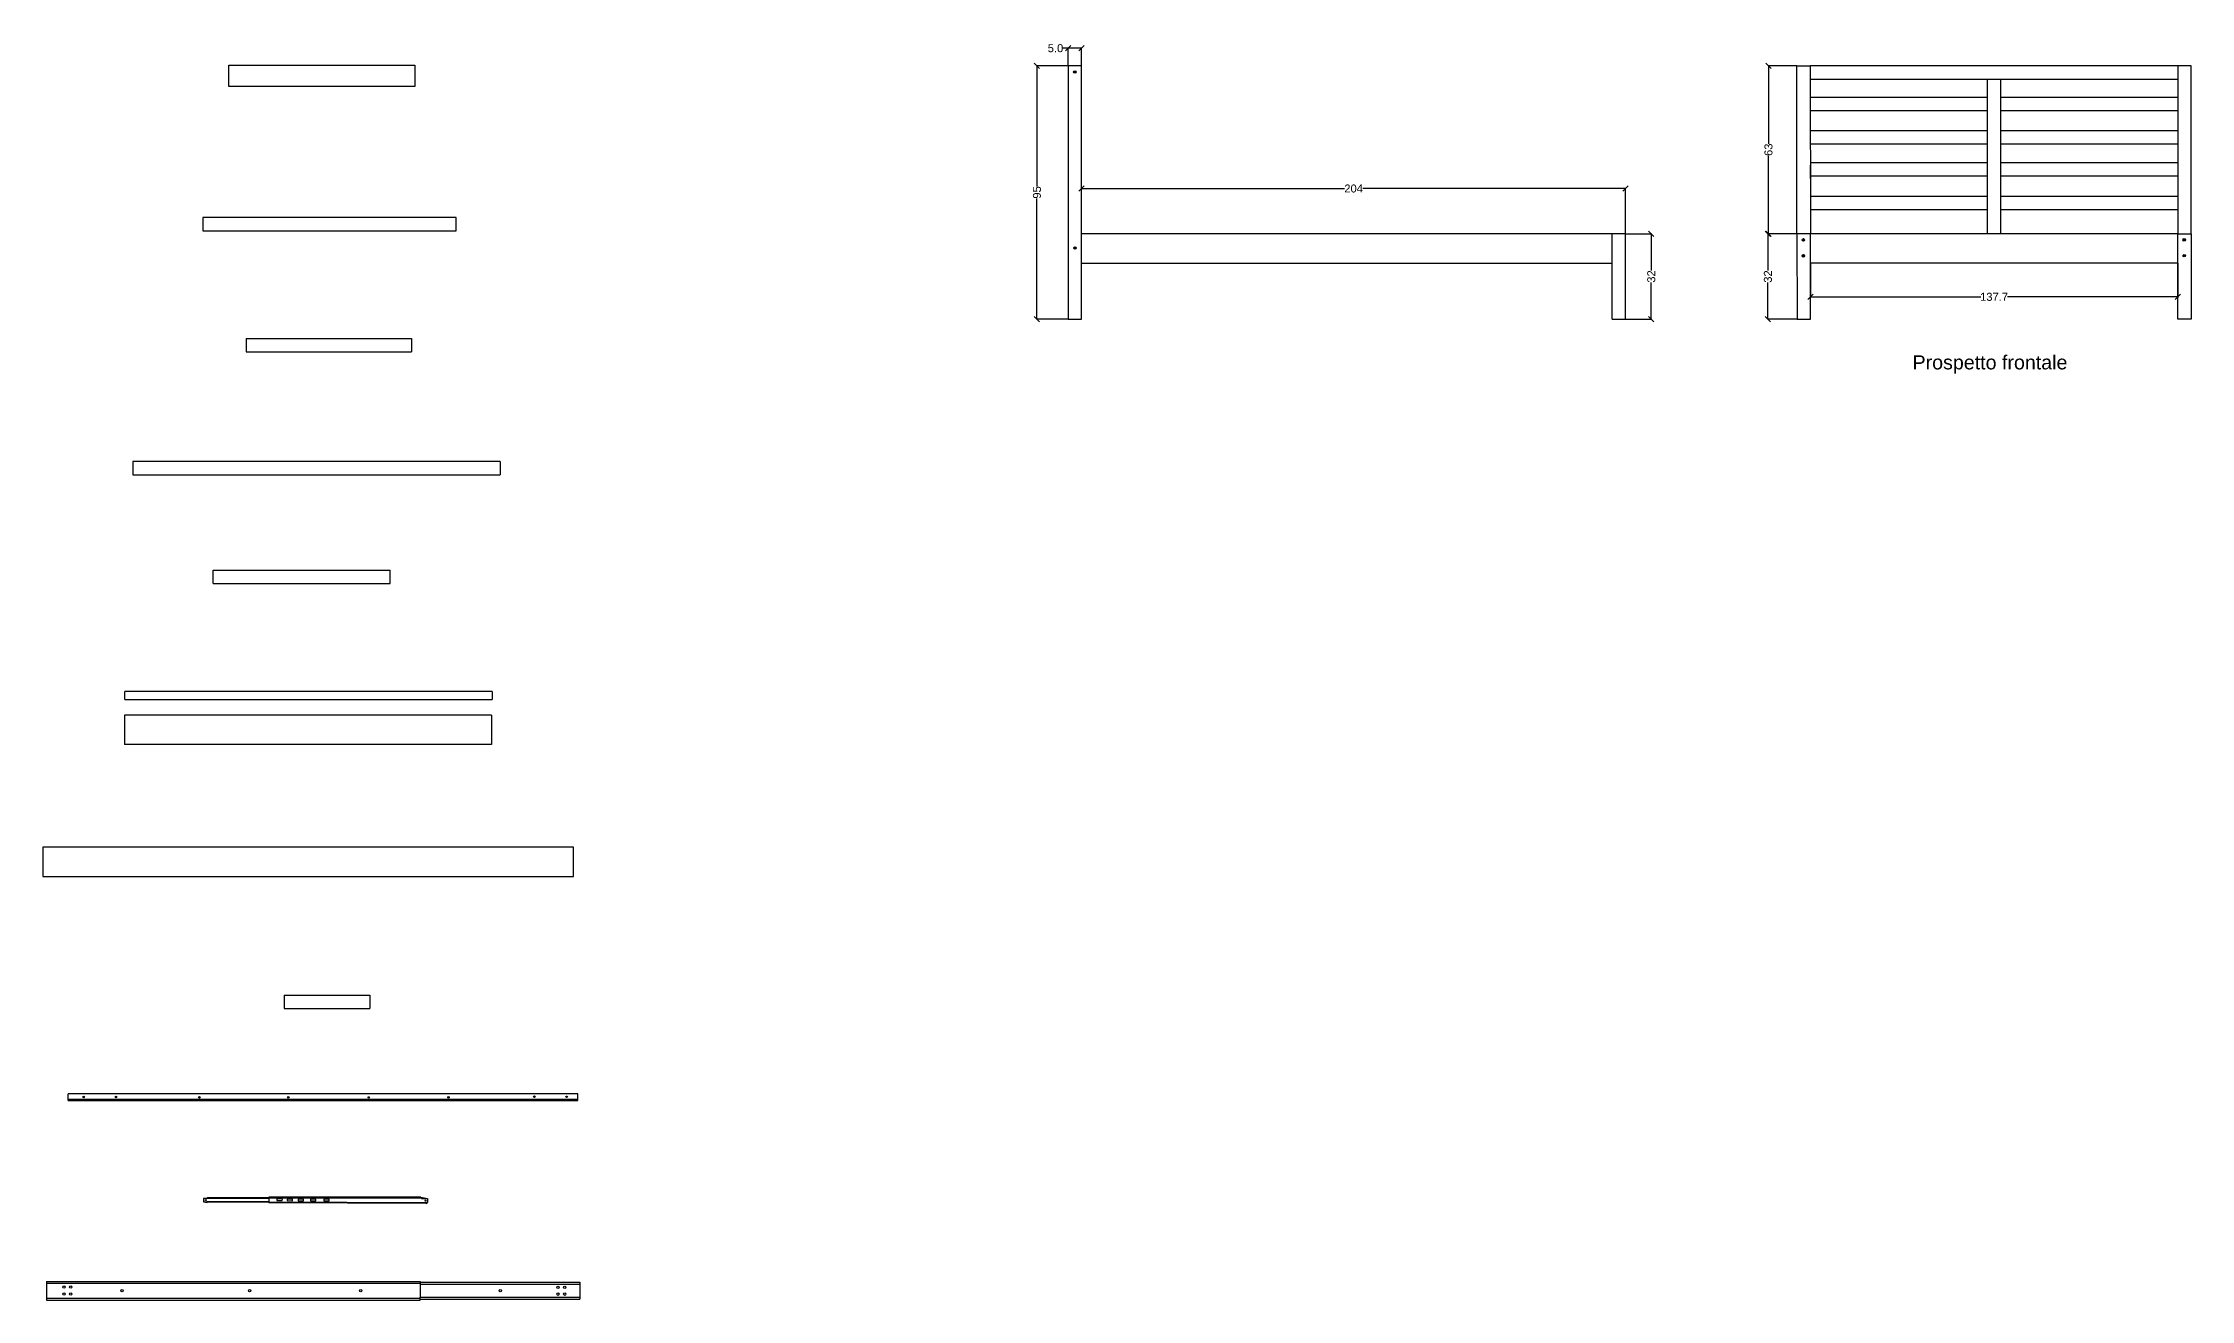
# Model space of a CAD drawing. Header units: centimetres. Extents: x -363 to 1254, y -305 to 549.
# Drawn here: x -363 to 443, y -305 to 166 of the extents above; entities that cross this region are included whole.
import ezdxf

# ---------------------------------------------------------------- set-up
doc = ezdxf.new("R2010")
doc.units = ezdxf.units.CM
doc.header["$MEASUREMENT"] = 0
for name, color, linetype in [('A-furn', 8, 'Continuous'), ('anno', 5, 'Continuous'), ('viti', 3, 'Continuous'), ('viti e cerniere', 3, 'Continuous')]:
    doc.layers.add(name, color=color, linetype=linetype)
doc.styles.get("Standard").update_dxf_attribs({"font": 'Arial.ttf'})
doc.dimstyles.get("Standard").update_dxf_attribs({"dimtxt": 3, "dimasz": 2, "dimexe": 0.18, "dimexo": 0.0625, "dimgap": 0.09, "dimtad": 0, "dimdec": 1, "dimzin": 0, "dimdsep": 46, "dimtxsty": 'Standard', "dimblk": 'OBLIQUE', "dimblk1": 'OBLIQUE', "dimblk2": 'OBLIQUE', "dimcen": 0.09, "dimadec": 0, "dimazin": 0, "dimtfac": 1, "dimtdec": 1, "dimtofl": 0, "dimtmove": 0, "dimatfit": 3, "dimldrblk": 'OBLIQUE', "dimfxl": 1, "dimtolj": 1, "dimtzin": 0, "dimarcsym": 0})

# ---------------------------------------------------------------- blocks, each defined once
blk = doc.blocks.new('_Oblique')
at = {"color": 0, "linetype": 'ByBlock', "lineweight": -2}
blk.add_line((-0.5, -0.5), (0.5, 0.5), dxfattribs=at)
blk = doc.blocks.new('*D26')
at = {"layer": 'anno', "color": 0, "lineweight": -2, "transparency": 16777216}
for p, q in [((21.64, 157.26), (9.78, 157.26)), ((9.96, 157.26), (9.96, 111.98)), ((9.96, 62.26), (9.96, 107.54)), ((21.64, 62.26), (9.78, 62.26))]:
    blk.add_line(p, q, dxfattribs=at)
at = {"layer": 'Defpoints', "color": 0, "transparency": 16777216}
for p in [(21.7, 157.26), (9.96, 62.26), (21.7, 62.26)]:
    blk.add_point(p, dxfattribs=at)
at = {"layer": 'anno', "color": 0, "lineweight": -2, "transparency": 16777216, "xscale": 2, "yscale": 2, "zscale": 2}
for p, rotation in [((9.96, 157.26), 90), ((9.96, 62.26), 270)]:
    blk.add_blockref('_Oblique', p, dxfattribs=dict(at, rotation=rotation))
at = {"layer": 'anno', "color": 0, "transparency": 16777216, "insert": (9.96, 109.76), "char_height": 3, "attachment_point": 5, "rotation": 90}
blk.add_mtext('\\A1;95', dxfattribs=at)
blk = doc.blocks.new('*D27')
at = {"layer": 'anno', "color": 0, "lineweight": -2, "transparency": 16777216}
for p, q in [((21.7, 163.81), (19.7, 163.81)), ((21.7, 157.32), (21.7, 163.99)), ((26.7, 163.81), (21.7, 163.81)), ((26.7, 157.32), (26.7, 163.99))]:
    blk.add_line(p, q, dxfattribs=at)
at = {"layer": 'Defpoints', "color": 0, "transparency": 16777216}
for p in [(21.7, 163.81), (21.7, 157.26), (26.7, 157.26)]:
    blk.add_point(p, dxfattribs=at)
at = {"layer": 'anno', "color": 0, "lineweight": -2, "transparency": 16777216, "xscale": 2, "yscale": 2, "zscale": 2, "rotation": 180}
blk.add_blockref('_Oblique', (21.7, 163.81), dxfattribs=at)
at = {"layer": 'anno', "color": 0, "lineweight": -2, "transparency": 16777216, "xscale": 2, "yscale": 2, "zscale": 2}
blk.add_blockref('_Oblique', (26.7, 163.81), dxfattribs=at)
at = {"layer": 'anno', "color": 0, "transparency": 16777216, "insert": (16.91, 163.81), "char_height": 3, "attachment_point": 5}
blk.add_mtext('\\A1;5.0', dxfattribs=at)
blk = doc.blocks.new('*D28')
at = {"layer": 'anno', "color": 0, "lineweight": -2, "transparency": 16777216}
for p, q in [((26.7, 94.32), (26.7, 111.4)), ((26.7, 111.22), (125.25, 111.22)), ((230.7, 111.22), (132.15, 111.22)), ((230.7, 94.32), (230.7, 111.4))]:
    blk.add_line(p, q, dxfattribs=at)
at = {"layer": 'Defpoints', "color": 0, "transparency": 16777216}
for p in [(26.7, 111.22), (26.7, 94.26), (230.7, 94.26)]:
    blk.add_point(p, dxfattribs=at)
at = {"layer": 'anno', "color": 0, "lineweight": -2, "transparency": 16777216, "xscale": 2, "yscale": 2, "zscale": 2, "rotation": 180}
blk.add_blockref('_Oblique', (26.7, 111.22), dxfattribs=at)
at = {"layer": 'anno', "color": 0, "lineweight": -2, "transparency": 16777216, "xscale": 2, "yscale": 2, "zscale": 2}
blk.add_blockref('_Oblique', (230.7, 111.22), dxfattribs=at)
at = {"layer": 'anno', "color": 0, "transparency": 16777216, "insert": (128.7, 111.22), "char_height": 3, "attachment_point": 5}
blk.add_mtext('\\A1;204', dxfattribs=at)
blk = doc.blocks.new('*D29')
at = {"layer": 'anno', "color": 0, "lineweight": -2, "transparency": 16777216}
for p, q in [((230.76, 94.26), (240.51, 94.26)), ((240.33, 94.26), (240.33, 80.46)), ((240.33, 62.26), (240.33, 76.06)), ((230.76, 62.26), (240.51, 62.26))]:
    blk.add_line(p, q, dxfattribs=at)
at = {"layer": 'Defpoints', "color": 0, "transparency": 16777216}
for p in [(230.7, 94.26), (240.33, 94.26), (230.7, 62.26)]:
    blk.add_point(p, dxfattribs=at)
at = {"layer": 'anno', "color": 0, "lineweight": -2, "transparency": 16777216, "xscale": 2, "yscale": 2, "zscale": 2}
for p, rotation in [((240.33, 94.26), 90), ((240.33, 62.26), 270)]:
    blk.add_blockref('_Oblique', p, dxfattribs=dict(at, rotation=rotation))
at = {"layer": 'anno', "color": 0, "transparency": 16777216, "insert": (240.33, 78.26), "char_height": 3, "attachment_point": 5, "rotation": 90}
blk.add_mtext('\\A1;32', dxfattribs=at)
blk = doc.blocks.new('*D30')
at = {"layer": 'anno', "color": 0, "lineweight": -2, "transparency": 16777216}
for p, q in [((294.84, 157.26), (284.09, 157.26)), ((284.27, 157.26), (284.27, 128.02)), ((284.27, 94.26), (284.27, 123.5)), ((294.84, 94.26), (284.09, 94.26))]:
    blk.add_line(p, q, dxfattribs=at)
at = {"layer": 'Defpoints', "color": 0, "transparency": 16777216}
for p in [(284.27, 157.26), (294.9, 157.26), (294.9, 94.26)]:
    blk.add_point(p, dxfattribs=at)
at = {"layer": 'anno', "color": 0, "lineweight": -2, "transparency": 16777216, "xscale": 2, "yscale": 2, "zscale": 2}
for p, rotation in [((284.27, 157.26), 90), ((284.27, 94.26), 270)]:
    blk.add_blockref('_Oblique', p, dxfattribs=dict(at, rotation=rotation))
at = {"layer": 'anno', "color": 0, "transparency": 16777216, "insert": (284.27, 125.76), "char_height": 3, "attachment_point": 5, "rotation": 90}
blk.add_mtext('\\A1;63', dxfattribs=at)
blk = doc.blocks.new('*D31')
at = {"layer": 'anno', "color": 0, "lineweight": -2, "transparency": 16777216}
for p, q in [((294.84, 94.26), (283.88, 94.26)), ((284.06, 94.26), (284.06, 80.46)), ((284.06, 62.26), (284.06, 76.06)), ((294.93, 62.26), (283.88, 62.26))]:
    blk.add_line(p, q, dxfattribs=at)
at = {"layer": 'Defpoints', "color": 0, "transparency": 16777216}
for p in [(294.9, 94.26), (284.06, 62.26), (294.99, 62.26)]:
    blk.add_point(p, dxfattribs=at)
at = {"layer": 'anno', "color": 0, "lineweight": -2, "transparency": 16777216, "xscale": 2, "yscale": 2, "zscale": 2}
for p, rotation in [((284.06, 94.26), 90), ((284.06, 62.26), 270)]:
    blk.add_blockref('_Oblique', p, dxfattribs=dict(at, rotation=rotation))
at = {"layer": 'anno', "color": 0, "transparency": 16777216, "insert": (284.06, 78.26), "char_height": 3, "attachment_point": 5, "rotation": 90}
blk.add_mtext('\\A1;32', dxfattribs=at)
blk = doc.blocks.new('*D32')
at = {"layer": 'anno', "color": 0, "lineweight": -2, "transparency": 16777216}
for p, q in [((299.99, 83.2), (299.99, 70.44)), ((437.72, 83.2), (437.72, 70.44)), ((299.99, 70.62), (363.85, 70.62)), ((437.72, 70.62), (373.86, 70.62))]:
    blk.add_line(p, q, dxfattribs=at)
at = {"layer": 'Defpoints', "color": 0, "transparency": 16777216}
for p in [(299.99, 83.26), (437.72, 83.26), (299.99, 70.62)]:
    blk.add_point(p, dxfattribs=at)
at = {"layer": 'anno', "color": 0, "lineweight": -2, "transparency": 16777216, "xscale": 2, "yscale": 2, "zscale": 2, "rotation": 180}
blk.add_blockref('_Oblique', (299.99, 70.62), dxfattribs=at)
at = {"layer": 'anno', "color": 0, "lineweight": -2, "transparency": 16777216, "xscale": 2, "yscale": 2, "zscale": 2}
blk.add_blockref('_Oblique', (437.72, 70.62), dxfattribs=at)
at = {"layer": 'anno', "color": 0, "transparency": 16777216, "insert": (368.86, 70.62), "char_height": 3, "attachment_point": 5}
blk.add_mtext('\\A1;137.7', dxfattribs=at)

msp = doc.modelspace()

# ---------------------------------------------------------------- linework, layer by layer
at = {"layer": 'A-furn'}
for p, q in [((-293.11, 157.43), (-223.38, 157.43)), ((-293.11, 149.43), (-293.11, 157.43)), ((-223.38, 157.43), (-223.38, 149.43)), ((21.7, 157.26), (21.7, 62.26)), ((26.7, 157.26), (21.7, 157.26)), ((26.7, 62.26), (26.7, 157.26)), ((294.9, 94.26), (294.9, 157.26)), ((294.9, 157.26), (299.9, 157.26)), ((437.72, 157.26), (299.9, 157.26)), ((299.9, 157.26), (299.99, 94.26)), ((442.72, 157.26), (437.72, 157.26)), ((437.72, 157.26), (437.72, 94.26)), ((442.72, 94.26), (442.72, 157.26)), ((-223.38, 149.43), (-293.11, 149.43)), ((299.91, 152.26), (437.72, 152.26)), ((299.92, 145.45), (366.36, 145.45)), ((366.36, 94.26), (366.36, 152.26)), ((371.36, 94.26), (371.36, 152.26)), ((371.36, 145.45), (437.72, 145.45)), ((299.92, 140.45), (366.36, 140.45)), ((371.36, 140.45), (437.72, 140.45)), ((299.94, 133.03), (366.36, 133.03)), ((299.94, 131.56), (299.94, 126.56)), ((371.36, 133.03), (437.73, 133.03)), ((299.94, 128.03), (366.36, 128.03)), ((299.96, 120.94), (366.36, 120.94)), ((371.36, 128.03), (437.73, 128.03)), ((371.36, 120.94), (437.75, 120.94)), ((299.96, 119.96), (299.96, 114.96)), ((299.96, 115.94), (366.36, 115.94)), ((371.36, 115.94), (437.75, 115.94)), ((299.97, 108.36), (299.98, 103.36)), ((299.98, 108.36), (366.36, 108.36)), ((371.36, 108.36), (437.77, 108.36)), ((-207.83, 100.36), (-302.83, 100.36)), ((-302.83, 100.36), (-302.83, 95.36)), ((-207.83, 95.36), (-207.83, 100.36)), ((299.98, 103.36), (366.36, 103.36)), ((371.36, 103.36), (437.77, 103.36)), ((-302.83, 95.36), (-207.83, 95.36)), ((230.7, 94.26), (26.7, 94.26)), ((225.7, 62.26), (225.7, 94.26)), ((230.7, 62.26), (230.7, 94.26)), ((294.9, 94.26), (294.99, 62.26)), ((299.99, 94.26), (294.9, 94.26)), ((437.72, 94.26), (299.99, 94.26)), ((299.99, 62.26), (299.99, 94.26)), ((437.72, 62.26), (437.72, 94.26)), ((437.72, 94.26), (442.72, 94.26)), ((442.72, 94.26), (442.72, 62.26)), ((26.7, 83.26), (225.7, 83.26)), ((437.72, 83.26), (299.99, 83.26)), ((21.7, 62.26), (26.7, 62.26)), ((225.7, 62.26), (230.7, 62.26)), ((294.99, 62.26), (299.99, 62.26)), ((442.72, 62.26), (437.72, 62.26)), ((-286.53, 55.08), (-224.6, 55.08)), ((-286.53, 55.08), (-286.53, 50.08)), ((-286.53, 50.08), (-224.6, 50.08)), ((-224.6, 55.08), (-224.6, 50.08)), ((-191.28, 8.94), (-329.1, 8.94)), ((-329.1, 8.94), (-329.09, 3.94)), ((-191.28, 8.94), (-191.28, 3.94)), ((-329.09, 3.94), (-191.28, 3.94)), ((-298.96, -31.75), (-232.58, -31.75)), ((-298.96, -36.75), (-298.96, -31.75)), ((-232.58, -36.75), (-232.58, -31.75)), ((-298.96, -36.75), (-232.58, -36.75)), ((-194.3, -77.33), (-332.12, -77.33)), ((-332.12, -80.33), (-332.12, -77.33)), ((-332.12, -80.33), (-194.3, -80.33)), ((-194.3, -77.33), (-194.3, -80.33)), ((-194.54, -86.19), (-332.26, -86.19)), ((-332.26, -86.19), (-332.26, -97.19)), ((-194.54, -86.19), (-194.54, -97.19)), ((-194.54, -97.19), (-332.26, -97.19)), ((-163.78, -135.58), (-362.78, -135.58)), ((-362.78, -135.58), (-362.78, -146.58)), ((-163.78, -146.58), (-163.78, -135.58)), ((-362.78, -146.58), (-163.78, -146.58)), ((-272.27, -191.15), (-240.27, -191.15)), ((-272.27, -191.15), (-272.27, -196.15)), ((-240.27, -191.15), (-240.27, -196.15)), ((-272.27, -196.15), (-240.27, -196.15)), ((-162.23, -228.05), (-353.39, -228.05)), ((-353.39, -230.55), (-353.39, -228.05)), ((-162.23, -230.25), (-353.39, -230.25)), ((-353.39, -230.55), (-162.23, -230.55)), ((-162.23, -230.55), (-162.23, -228.05)), ((-302.57, -267.29), (-301.25, -267.05)), ((-301.55, -267.29), (-302.57, -267.29)), ((-302.57, -267.29), (-302.57, -268.5)), ((-302.57, -268.5), (-301.39, -268.5)), ((-302.57, -268.5), (-301.2, -268.74)), ((-278.02, -267.25), (-301.55, -267.29)), ((-278.02, -268.46), (-301.39, -268.5)), ((-278.02, -267.01), (-301.25, -267.05)), ((-278.02, -268.7), (-301.2, -268.74)), ((-221.14, -266.86), (-278.02, -266.76)), ((-278.02, -266.76), (-278.02, -268.95)), ((-220.82, -267.25), (-278.02, -267.13)), ((-278.02, -268.56), (-219.58, -268.81)), ((-219.26, -269.2), (-278.02, -268.95)), ((-221.14, -266.86), (-218.57, -267.25)), ((-220.82, -267.25), (-218.57, -267.25)), ((-218.57, -268.82), (-219.58, -268.81)), ((-219.26, -269.2), (-218.57, -268.82)), ((-218.57, -267.25), (-218.57, -268.82)), ((-361.5, -298.35), (-221.36, -298.35)), ((-361.5, -298.35), (-361.5, -305.35)), ((-361.5, -299.05), (-221.36, -299.05)), ((-361.5, -304.65), (-221.36, -304.65)), ((-361.5, -305.35), (-221.36, -305.35)), ((-221.36, -298.35), (-221.36, -304.29)), ((-221.36, -298.7), (-161.5, -298.7)), ((-221.36, -299.4), (-161.5, -299.4)), ((-221.36, -304.29), (-161.5, -304.29)), ((-221.36, -304.65), (-221.36, -304.29)), ((-221.36, -305.35), (-221.36, -304.65)), ((-221.36, -304.99), (-161.5, -304.99)), ((-221.36, -304.99), (-221.36, -304.99)), ((-161.5, -298.7), (-161.5, -304.99))]:
    msp.add_line(p, q, dxfattribs=at)
for points in [[(-273.01, -267.5), (-275.03, -267.48), (-275.03, -268.08), (-273.02, -268.1)], [(-269.16, -267.53), (-271.18, -267.51), (-271.18, -268.11), (-269.17, -268.13)], [(-265.05, -267.55), (-267.06, -267.53), (-267.06, -268.13), (-265.05, -268.14)], [(-260.43, -267.57), (-262.45, -267.55), (-262.45, -268.15), (-260.44, -268.16)], [(-255.48, -267.59), (-257.49, -267.57), (-257.5, -268.17), (-255.49, -268.19)]]:
    msp.add_lwpolyline(points, close=True, dxfattribs=at)
at = {"layer": 'viti'}
for points in [[(24.18, 154.74), (24.34, 154.83), (24.34, 155.01), (24.18, 155.1), (24.03, 155.01), (24.03, 154.83)], [(24.22, 88.76), (24.38, 88.85), (24.38, 89.03), (24.22, 89.13), (24.07, 89.03), (24.07, 88.85)], [(297.34, 91.78), (297.49, 91.87), (297.49, 92.05), (297.34, 92.14), (297.18, 92.05), (297.18, 91.87)], [(440.18, 91.82), (440.33, 91.91), (440.33, 92.09), (440.18, 92.19), (440.02, 92.09), (440.02, 91.91)], [(297.34, 85.85), (297.49, 85.94), (297.49, 86.12), (297.34, 86.21), (297.18, 86.12), (297.18, 85.94)], [(440.18, 85.89), (440.33, 85.98), (440.33, 86.16), (440.18, 86.25), (440.02, 86.16), (440.02, 85.98)]]:
    msp.add_lwpolyline(points, close=True, dxfattribs=at)
for centre, radius in [((24.18, 154.92), 0.481), ((24.22, 88.94), 0.481), ((297.34, 91.96), 0.481), ((440.18, 92), 0.481), ((297.34, 86.03), 0.481), ((440.18, 86.07), 0.481), ((-354.94, -300.52), 0.451), ((-354.94, -303.12), 0.451), ((-352.39, -300.52), 0.451), ((-352.39, -303.12), 0.451), ((-333.12, -301.85), 0.451), ((-285.29, -301.85), 0.451), ((-243.62, -301.85), 0.451), ((-191.29, -301.85), 0.451), ((-169.67, -300.55), 0.451), ((-169.67, -303.15), 0.451), ((-167.13, -300.55), 0.451), ((-167.13, -303.15), 0.451)]:
    msp.add_circle(centre, radius, dxfattribs=at)
at = {"layer": 'viti e cerniere'}
for p, q in [((-347.7, -229.3), (-347.7, -229.2)), ((-347.7, -229.2), (-347.55, -229.2)), ((-347.55, -229.3), (-347.7, -229.3)), ((-347.55, -229.05), (-347.45, -229.05)), ((-347.55, -229.2), (-347.55, -229.05)), ((-347.55, -229.2), (-347.45, -229.3)), ((-347.55, -229.3), (-347.45, -229.2)), ((-347.55, -229.45), (-347.55, -229.3)), ((-347.45, -229.45), (-347.55, -229.45)), ((-347.45, -229.05), (-347.45, -229.2)), ((-347.45, -229.2), (-347.3, -229.2)), ((-347.45, -229.3), (-347.45, -229.45)), ((-347.3, -229.3), (-347.45, -229.3)), ((-347.3, -229.2), (-347.3, -229.3)), ((-335.61, -229.31), (-335.61, -229.21)), ((-335.61, -229.21), (-335.47, -229.21)), ((-335.47, -229.31), (-335.61, -229.31)), ((-335.47, -229.06), (-335.37, -229.06)), ((-335.47, -229.21), (-335.47, -229.06)), ((-335.47, -229.21), (-335.37, -229.31)), ((-335.47, -229.31), (-335.37, -229.21)), ((-335.47, -229.46), (-335.47, -229.31)), ((-335.37, -229.46), (-335.47, -229.46)), ((-335.37, -229.06), (-335.37, -229.21)), ((-335.37, -229.21), (-335.21, -229.21)), ((-335.37, -229.31), (-335.37, -229.46)), ((-335.21, -229.31), (-335.37, -229.31)), ((-335.21, -229.21), (-335.21, -229.31)), ((-304.34, -229.44), (-304.34, -229.34)), ((-304.34, -229.34), (-304.19, -229.34)), ((-304.19, -229.44), (-304.34, -229.44)), ((-304.19, -229.19), (-304.09, -229.19)), ((-304.19, -229.34), (-304.19, -229.19)), ((-304.19, -229.34), (-304.09, -229.44)), ((-304.19, -229.44), (-304.09, -229.34)), ((-304.19, -229.59), (-304.19, -229.44)), ((-304.09, -229.59), (-304.19, -229.59)), ((-304.09, -229.19), (-304.09, -229.34)), ((-304.09, -229.34), (-303.94, -229.34)), ((-304.09, -229.44), (-304.09, -229.59)), ((-303.94, -229.44), (-304.09, -229.44)), ((-303.94, -229.34), (-303.94, -229.44)), ((-270.97, -229.43), (-270.97, -229.33)), ((-270.97, -229.33), (-270.82, -229.33)), ((-270.82, -229.43), (-270.97, -229.43)), ((-270.82, -229.18), (-270.72, -229.18)), ((-270.82, -229.33), (-270.82, -229.18)), ((-270.82, -229.33), (-270.72, -229.43)), ((-270.82, -229.43), (-270.72, -229.33)), ((-270.82, -229.58), (-270.82, -229.43)), ((-270.72, -229.58), (-270.82, -229.58)), ((-270.72, -229.18), (-270.72, -229.33)), ((-270.72, -229.33), (-270.57, -229.33)), ((-270.72, -229.43), (-270.72, -229.58)), ((-270.57, -229.43), (-270.72, -229.43)), ((-270.57, -229.33), (-270.57, -229.43)), ((-240.8, -229.48), (-240.8, -229.38)), ((-240.8, -229.38), (-240.65, -229.38)), ((-240.65, -229.48), (-240.8, -229.48)), ((-240.65, -229.23), (-240.55, -229.23)), ((-240.65, -229.38), (-240.65, -229.23)), ((-240.65, -229.38), (-240.55, -229.48)), ((-240.65, -229.48), (-240.55, -229.38)), ((-240.65, -229.63), (-240.65, -229.48)), ((-240.55, -229.63), (-240.65, -229.63)), ((-240.55, -229.23), (-240.55, -229.38)), ((-240.55, -229.38), (-240.4, -229.38)), ((-240.55, -229.48), (-240.55, -229.63)), ((-240.4, -229.48), (-240.55, -229.48)), ((-240.4, -229.38), (-240.4, -229.48)), ((-210.91, -229.47), (-210.91, -229.37)), ((-210.91, -229.37), (-210.76, -229.37)), ((-210.76, -229.47), (-210.91, -229.47)), ((-210.76, -229.22), (-210.66, -229.22)), ((-210.76, -229.37), (-210.76, -229.22)), ((-210.76, -229.37), (-210.66, -229.47)), ((-210.76, -229.47), (-210.66, -229.37)), ((-210.76, -229.62), (-210.76, -229.47)), ((-210.66, -229.62), (-210.76, -229.62)), ((-210.66, -229.22), (-210.66, -229.37)), ((-210.66, -229.37), (-210.51, -229.37)), ((-210.66, -229.47), (-210.66, -229.62)), ((-210.51, -229.47), (-210.66, -229.47)), ((-210.51, -229.37), (-210.51, -229.47)), ((-178.72, -229.22), (-178.72, -229.12)), ((-178.72, -229.12), (-178.57, -229.12)), ((-178.57, -229.22), (-178.72, -229.22)), ((-178.57, -228.97), (-178.47, -228.97)), ((-178.57, -229.12), (-178.57, -228.97)), ((-178.57, -229.12), (-178.47, -229.22)), ((-178.57, -229.22), (-178.47, -229.12)), ((-178.57, -229.37), (-178.57, -229.22)), ((-178.47, -229.37), (-178.57, -229.37)), ((-178.47, -228.97), (-178.47, -229.12)), ((-178.47, -229.12), (-178.32, -229.12)), ((-178.47, -229.22), (-178.47, -229.37)), ((-178.32, -229.22), (-178.47, -229.22)), ((-178.32, -229.12), (-178.32, -229.22)), ((-166.63, -229.23), (-166.63, -229.13)), ((-166.63, -229.13), (-166.48, -229.13)), ((-166.48, -229.23), (-166.63, -229.23)), ((-166.48, -228.98), (-166.38, -228.98)), ((-166.48, -229.13), (-166.48, -228.98)), ((-166.48, -229.13), (-166.38, -229.23)), ((-166.48, -229.23), (-166.38, -229.13)), ((-166.48, -229.38), (-166.48, -229.23)), ((-166.38, -229.38), (-166.48, -229.38)), ((-166.38, -228.98), (-166.38, -229.13)), ((-166.38, -229.13), (-166.23, -229.13)), ((-166.38, -229.23), (-166.38, -229.38)), ((-166.23, -229.23), (-166.38, -229.23)), ((-166.23, -229.13), (-166.23, -229.23))]:
    msp.add_line(p, q, dxfattribs=at)
for centre, radius in [((-347.5, -229.25), 0.288), ((-335.42, -229.26), 0.288), ((-304.14, -229.39), 0.288), ((-270.77, -229.38), 0.288), ((-240.6, -229.43), 0.288), ((-210.71, -229.42), 0.288), ((-178.52, -229.17), 0.288), ((-166.43, -229.18), 0.288), ((-301.68, -267.89), 0.161), ((-219.37, -268.05), 0.161)]:
    msp.add_circle(centre, radius, dxfattribs=at)

# ---------------------------------------------------------------- texts
at = {"layer": 'anno'}
msp.add_text('Prospetto frontale', height=5.2666, dxfattribs=at).set_placement((338.29, 43.44))

# ---------------------------------------------------------------- dimensions: what is measured, and where the dimension line sits
for base, p1, p2, picture, middle in [((21.7, 163.81), (26.7, 157.26), (21.7, 157.26), '*D27', (16.91, 163.81)), ((299.99, 70.62), (437.72, 83.26), (299.99, 83.26), '*D32', (368.86, 70.62))]:
    dim = msp.add_linear_dim(base=base, p1=p1, p2=p2, dimstyle='Standard', dxfattribs=at)
    dim.commit()
    dim.dimension.update_dxf_attribs({"geometry": picture, "text_midpoint": middle})
for base, p1, p2, text, picture, middle in [((9.96, 62.26), (21.7, 157.26), (21.7, 62.26), '95', '*D26', (9.96, 109.76)), ((284.27, 157.26), (294.9, 94.26), (294.9, 157.26), '63', '*D30', (284.27, 125.76)), ((240.33, 94.26), (230.7, 62.26), (230.7, 94.26), '32', '*D29', (240.33, 78.26)), ((284.06, 62.26), (294.9, 94.26), (294.99, 62.26), '32', '*D31', (284.06, 78.26))]:
    dim = msp.add_linear_dim(base=base, p1=p1, p2=p2, angle=90, text=text, dimstyle='Standard', dxfattribs=at)
    dim.commit()
    dim.dimension.update_dxf_attribs({"geometry": picture, "text_midpoint": middle})
dim = msp.add_linear_dim(base=(26.7, 111.22), p1=(230.7, 94.26), p2=(26.7, 94.26), text='204', dimstyle='Standard', dxfattribs=at)
dim.commit()
dim.dimension.update_dxf_attribs({"geometry": '*D28', "text_midpoint": (128.7, 111.22)})

doc.saveas('drawing.dxf')
